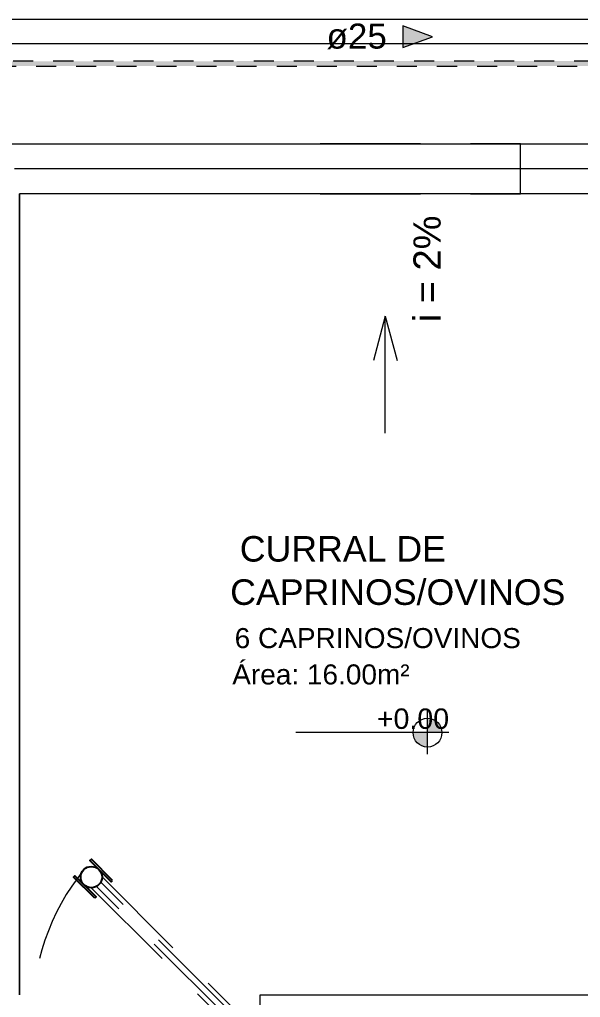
# Model space of a CAD drawing. Header units: metres. Extents: x 5 to 242, y -3 to 162.
# Drawn here: x 36.753 to 39.552, y 99.202 to 104.084 of the extents above; entities that cross this region are included whole.
import ezdxf

# ---------------------------------------------------------------- set-up
doc = ezdxf.new("R2010")
doc.units = ezdxf.units.M
doc.linetypes.add('Aligning Line', pattern=[0.012, 0.006, -0.006])
doc.linetypes.add('IMPORT-Dashed _3_', pattern=[0.75, 0.5, -0.25])
doc.layers.add('1053_ARQ_BASE_MATADOURO_dwg', color=7, linetype='Continuous', lineweight=5, true_color=0x767676)
for name, color, linetype, lineweight in [('A-PROJEÇÃO', 7, 'IMPORT-Dashed _3_', 15), ('A-TEXTO1', 7, 'Continuous', 5), ('A-VISTA01', 7, 'Continuous', 20), ('A-VISTA03', 7, 'Continuous', 9), ('A-VISTA04', 7, 'Continuous', 5), ('P-PIPE', 7, 'Continuous', 5), ('P-PIPE-IDEN', 7, 'Continuous', 5)]:
    doc.layers.add(name, color=color, linetype=linetype, lineweight=lineweight)
doc.styles.add('Arial_1', font='arial.ttf', dxfattribs={"height": 0.102})
doc.styles.add('Arial_2', font='arial.ttf', dxfattribs={"height": 0.1275})
doc.styles.add('Arial_27', font='arial.ttf', dxfattribs={"height": 0.125})
doc.styles.add('Arial_3', font='arial.ttf', dxfattribs={"height": 0.1})
doc.styles.add('Arial_4', font='arial.ttf', dxfattribs={"height": 0.136})

# ---------------------------------------------------------------- blocks, each defined once
blk = doc.blocks.new('1053_ARQ_BASE_MATADOURO_dwg_A$C3BBF43EE-4039607-CURRAL BOVINO')
at = {"layer": 'A-PROJEÇÃO', "color": 253, "true_color": 0xaaaaaa}
for p, q in [((0.0998, 0.1011), (1.0352, 0.1011)), ((1.0212, 0.078), (0.1138, 0.078)), ((0.0998, 0.0249), (1.0352, 0.0249)), ((1.0212, 0.048), (0.1138, 0.048))]:
    blk.add_line(p, q, dxfattribs=at)
at = {"layer": 'A-PROJEÇÃO', "color": 253, "linetype": 'Continuous', "lineweight": 25, "true_color": 0xaaaaaa, "flags": 128}
for points in [[(0.15, 0.126), (0, 0.126), (0, 0.116), (0.15, 0.116)], [(0.15, 0), (0, 0), (0, 0.01), (0.15, 0.01)]]:
    blk.add_lwpolyline(points, close=True, dxfattribs=at)
at = {"layer": 'A-PROJEÇÃO', "color": 253, "linetype": 'Continuous', "lineweight": 25, "true_color": 0xaaaaaa}
for centre in [(0.063, 0.063), (1.072, 0.063)]:
    blk.add_circle(centre, 0.053, dxfattribs=at)
blk = doc.blocks.new('1053_ARQ_BASE_MATADOURO_dwg_arq geral tgov-4039641-CURRAL BOVINO')
at = {"layer": 'A-TEXTO1', "lineweight": 9, "true_color": 0xe2e2e2}
h = blk.add_hatch(color=254, dxfattribs=at)
h.paths.add_polyline_path([(9.4852, 17.266), (9.4852, 17.3378), (9.4134, 17.3378), (9.4158, 17.3192), (9.423, 17.3019), (9.4344, 17.287), (9.4493, 17.2756), (9.4666, 17.2684)])
h.paths.add_polyline_path([(9.4852, 17.3378), (9.5571, 17.3378), (9.5553, 17.3538), (9.55, 17.369), (9.5414, 17.3826), (9.53, 17.394), (9.5164, 17.4026), (9.5012, 17.4079), (9.4852, 17.4097), (9.4852, 17.3538)])
at = {"layer": 'A-PROJEÇÃO', "color": 253, "true_color": 0xaaaaaa, "flags": 128}
for points in [[(12.1996, 15.2781), (-3.0504, 15.2781), (-3.0504, 20.7782), (12.1996, 20.7782)], [(9.9496, 20.0282), (9.9496, 20.2782), (8.9496, 20.2782), (8.9496, 20.0282)]]:
    blk.add_lwpolyline(points, close=True, dxfattribs=at)
at = {"layer": 'A-PROJEÇÃO', "color": 253, "true_color": 0xaaaaaa}
blk.add_arc((8.6789, 15.9222), 1.1664, 141.1353, 180.9356, dxfattribs=at)
at = {"layer": 'A-TEXTO1', "color": 253, "true_color": 0xaaaaaa}
for p, q in [((9.2741, 19.4168), (9.3332, 19.1964)), ((9.4852, 17.2304), (9.4852, 17.4575)), ((9.5917, 17.3378), (8.8288, 17.3378))]:
    blk.add_line(p, q, dxfattribs=at)
at = {"layer": 'A-TEXTO1', "color": 253, "true_color": 0xaaaaaa, "flags": 128}
blk.add_lwpolyline([(9.2741, 18.8324), (9.2741, 19.4168), (9.2151, 19.1964)], dxfattribs=at)
at = {"layer": 'A-TEXTO1', "color": 253, "true_color": 0xaaaaaa}
blk.add_circle((9.4852, 17.3378), 0.0719, dxfattribs=at)
at = {"layer": 'A-VISTA01', "color": 253, "true_color": 0xaaaaaa, "flags": 128}
for points in [[(-2.5504, 20.0282), (-2.5504, 20.2782), (-2.3004, 20.2782), (0.1996, 20.2782), (0.4496, 20.2782), (2.9496, 20.2782), (3.1996, 20.2782), (7.1996, 20.2782), (7.4496, 20.2782), (11.4496, 20.2782), (11.6996, 20.2782), (11.6996, 20.0282), (11.6996, 16.0281), (11.6996, 15.7781), (11.4496, 15.7781), (8.6496, 15.7781), (8.6496, 16.0282), (11.4496, 16.0282), (11.4496, 20.0282), (11.3654, 20.0282)], [(11.3338, 20.0282), (7.4496, 20.0282), (7.4496, 16.0282), (7.4496, 20.0282)]]:
    blk.add_lwpolyline(points, dxfattribs=at)
at = {"layer": 'A-VISTA03', "color": 253, "true_color": 0xaaaaaa, "flags": 128}
blk.add_lwpolyline([(11.6996, 20.2782), (11.6996, 20.8982), (-3.0504, 20.8982), (-3.0504, 20.7782), (11.5796, 20.7782), (11.5796, 20.2782)], dxfattribs=at)
at = {"layer": 'A-VISTA04', "color": 253, "true_color": 0xaaaaaa}
blk.add_line((11.4746, 20.1532), (7.4246, 20.1532), dxfattribs=at)
at = {"rotation": 315.0000000001357}
blk.add_blockref('1053_ARQ_BASE_MATADOURO_dwg_A$C3BBF43EE-4039607-CURRAL BOVINO', (7.719, 16.6166), dxfattribs=at)
at = {"layer": 'A-TEXTO1', "insert": (9.415, 19.3864), "char_height": 0.136, "width": 0.636017, "attachment_point": 1, "rotation": 90, "line_spacing_factor": 0.941778, "style": 'Arial_4'}
blk.add_mtext('i = 2%', dxfattribs=at)
at = {"layer": 'A-TEXTO1', "attachment_point": 1, "line_spacing_factor": 0.941778}
for s, insert, char_height, width, style in [('CURRAL DE', (8.5485, 18.3193), 0.1275, 1.226901, 'Arial_2'), ('CAPRINOS/OVINOS', (8.5006, 18.1032), 0.1275, 1.996445, 'Arial_2'), ('6 CAPRINOS/OVINOS', (8.523, 17.8599), 0.1, 1.705395, 'Arial_3'), ('Área: 16.00m²', (8.5109, 17.6785), 0.1, 1.057761, 'Arial_3'), ('+0.00', (9.2325, 17.4585), 0.102, 0.43082, 'Arial_1')]:
    blk.add_mtext(s, dxfattribs=dict(at, insert=insert, char_height=char_height, width=width, style=style))
blk = doc.blocks.new('1053_ARQ_BASE_MATADOURO_dwg-3625622-CURRAL BOVINO')
blk.add_blockref('1053_ARQ_BASE_MATADOURO_dwg_arq geral tgov-4039641-CURRAL BOVINO', (130.2098, 83.186))
blk = doc.blocks.new('Anotacao_Tuboseta - Fluxo 1-2612753-CURRAL BOVINO')
at = {"layer": 'P-PIPE-IDEN'}
blk.add_hatch(color=256, dxfattribs=at).paths.add_polyline_path([(0, -0.001082), (0, 0.001082), (0.002973, 0)])
for p, q in [((0.002973, 0), (0, 0.001082)), ((0, 0.001082), (0, -0.001082)), ((0, -0.001082), (0.002973, 0))]:
    blk.add_line(p, q, dxfattribs=at)

msp = doc.modelspace()

# ---------------------------------------------------------------- hatches: boundary and pattern name
at = {"layer": 'P-PIPE', "true_color": 0xc0c0c0}
for points in [[(40.6094, 103.8642), (40.6196, 103.8642), (40.6196, 103.8767), (36.4359, 103.8763), (36.4359, 103.8642), (40.5993, 103.8642)], [(36.4359, 103.8517), (40.6196, 103.8521), (40.6196, 103.8642), (36.4359, 103.8641), (36.4359, 103.8521)]]:
    msp.add_hatch(color=9, dxfattribs=at).paths.add_polyline_path(points)

# ---------------------------------------------------------------- linework, layer by layer
at = {"layer": 'P-PIPE', "linetype": 'Aligning Line', "lineweight": 15}
for p, q in [((40.6213, 103.8767), (36.4359, 103.8767)), ((36.4359, 103.8517), (40.6216, 103.8517))]:
    msp.add_line(p, q, dxfattribs=at)

# ---------------------------------------------------------------- block references
at = {"layer": '1053_ARQ_BASE_MATADOURO_dwg', "color": 253, "true_color": 0xaaaaaa}
msp.add_blockref('1053_ARQ_BASE_MATADOURO_dwg-3625622-CURRAL BOVINO', (-100.9065, 0), dxfattribs=at)
at = {"layer": 'P-PIPE-IDEN', "xscale": 49.99999999999998, "yscale": 49.99999999999998, "zscale": 49.99999999999998}
msp.add_blockref('Anotacao_Tuboseta - Fluxo 1-2612753-CURRAL BOVINO', (38.6654, 103.9987), dxfattribs=at)

# ---------------------------------------------------------------- texts
at = {"layer": 'P-PIPE-IDEN', "insert": (38.2847, 104.0642), "char_height": 0.125, "width": 0.360759, "attachment_point": 1, "style": 'Arial_27'}
msp.add_mtext('ø25', dxfattribs=at)

doc.saveas('drawing.dxf')
